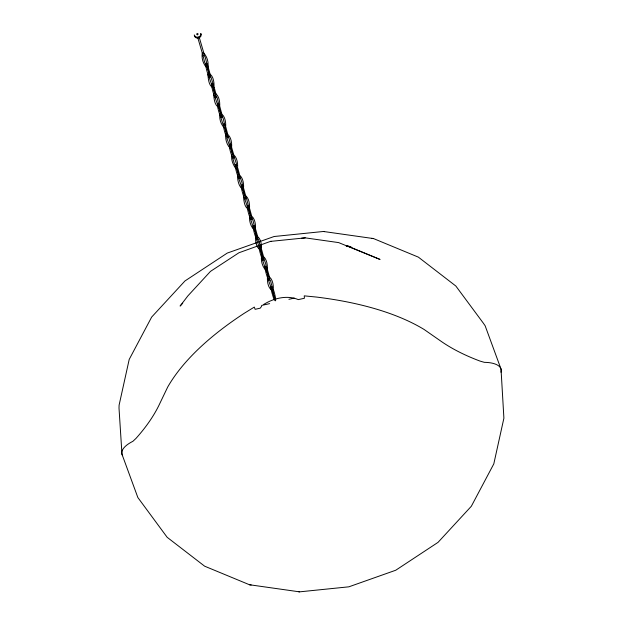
<?xml version="1.0" encoding="UTF-8"?>
<svg xmlns="http://www.w3.org/2000/svg" width="623" height="623" viewBox="0 0 623 623"><rect width="100%" height="100%" fill="white"/><g stroke="black" fill="none" stroke-linecap="round" stroke-linejoin="round"><path stroke-width="0.93" d="M237.573 175.343C237.394 180.016 238.601 185.631 242.067 188.909M260.757 247.199L260.469 247.892M272.594 287.694L272.306 288.387M208.822 76.286L209.11 75.593L209.803 75.609L210.839 76.917L212.91 83.35L212.996 85.546M214.546 95.864L214.631 95.428M220.511 116.26L220.799 115.567L221.843 115.847L223.205 118.565L224.911 125.589L224.973 124.826L224.358 125.597L223.268 124.764M232.434 157.051L232.729 156.357L233.423 156.373L234.45 157.674L236.522 164.114L236.608 166.31M244.364 197.841L244.457 197.405M250.329 218.237L250.423 217.801M256.294 238.632L256.388 238.204M262.166 258.732L262.26 258.296M268.131 279.127L268.225 278.691M212.91 85.102C212.233 87.711 217.014 97.243 215.208 96.207M218.634 104.68C217.933 107.678 222.676 115.574 220.885 116.01M230.565 145.471L231.32 149.863L233.641 156.817M236.522 165.866C235.829 168.864 240.571 176.761 238.773 177.197M248.452 206.657C247.759 209.663 252.502 217.552 250.703 217.988M260.383 247.448C259.83 249.426 264.806 262.719 262.618 257.587M272.22 287.943C271.675 289.921 276.651 303.214 274.463 298.082M219.903 113.643C219.07 118.393 220.744 124.312 224.179 127.723M225.869 134.038C225.035 138.789 226.71 144.715 230.144 148.118M249.73 215.62C248.896 220.378 250.571 226.297 253.997 229.7M255.695 236.016C255.08 240.595 256.232 248.561 261.006 250.119L261.356 249.815C261.971 245.236 260.811 237.285 256.045 235.712M261.567 256.115C260.733 260.866 262.408 266.784 265.834 270.187M267.532 276.511C266.917 281.082 268.069 289.049 272.843 290.606L273.201 290.302C273.816 285.723 272.656 277.772 267.882 276.207M204.219 54.808L203.456 55.307L202.779 54.785M261.637 306.267L260.212 308.183L255.126 309.32L254.309 307.084L244.232 313.299A352.719 147.028 -11.9 0 0 167.712 387.023L159.729 403.665A358.91 149.613 -11.9 0 1 135.946 438.452L132.909 441.31A28.323 11.806 -11.9 0 0 122.645 455.678M218.72 105.123L219.008 104.43L218.946 105.194L217.24 98.169L216.22 95.887L215.153 95.085M248.538 207.101L248.826 206.408L248.764 207.179L246.716 199.228L245.703 197.429L244.66 197.148M182.703 303.237L180.109 306.057L187.834 295.941L210.465 271.394L238.913 252.774L270.444 241.405L305.254 237.861L338.624 242.596L380.046 259.448L346.723 245.649L351.022 246.848L346.24 246.171M202.607 52.971L202.257 53.274C201.424 58.032 203.09 63.951 206.525 67.354M263.786 304.39C273.731 298.191 287.172 294.85 298.308 299.616L304.406 298.253L304.25 295.855L316.492 297.062A352.719 147.028 -11.9 0 1 424.037 329.427L440.165 340.649A358.91 149.613 -11.9 0 0 480.107 361.114L484.336 362.337A28.323 11.806 -11.9 0 1 500.947 372.227M206.711 65.236L207.319 64.457L207.257 65.228L205.208 57.277L204.196 55.478L203.145 55.198L202.857 55.891L202.919 55.128L204.601 62.105L205.964 64.854M230.323 145.992L230.938 145.221L230.876 145.984L229.171 138.96L228.15 136.678L227.084 135.876M250.617 217.544L251.669 217.824L253.024 220.542L254.729 227.574L254.791 226.803L254.503 227.496L253.802 227.481M262.462 258.039L263.848 258.755L265.616 263.412L266.574 268.061L266.628 267.29L266.34 267.983L265.281 267.688M261.528 305.457L269.642 303.635M288.916 299.305L294.258 298.106M207.077 67.471L207.926 67.074C208.752 62.316 207.077 56.405 203.651 52.994M224.732 127.84L225.573 127.435C226.188 122.856 225.028 114.905 220.262 113.339M230.697 148.235L231.538 147.83C232.153 143.251 230.993 135.3 226.227 133.735M242.627 189.026L243.468 188.629C244.084 184.042 242.923 176.099 238.15 174.526M254.55 229.817L255.399 229.42C256.006 224.841 254.846 216.89 250.08 215.317M266.395 270.304L267.236 269.907C267.851 265.328 266.691 257.377 261.925 255.812M249.449 584.74L299.562 591.85L348.872 586.819L395.753 570.232L438.039 542.36L471.338 506.25L493.798 463.894L503.898 418.181L501.024 369.073L485.146 325.79L483.417 323.275L455.841 286.027L418.368 257.135L373.551 238.586L323.438 231.476L274.128 236.506L227.247 253.086L184.961 280.957L151.662 317.068L129.202 359.424L119.102 405.145L119.009 408.065L121.976 454.253L137.854 497.536L167.159 537.299L204.632 566.182L249.449 584.74L251.17 584.989M301.532 238.227L305.254 237.861M270.444 241.405L271.246 241.335M206.112 64.691L206.945 64.706L208.9 73.444M226.85 136.406L227.675 136.421L225.355 129.467L224.599 125.075L223.867 125.067M241.662 186.246L242.487 186.261L243.25 190.654L245.571 197.608L244.738 197.592M253.584 227.037L254.418 227.052L255.173 231.445L257.501 238.399M265.429 267.532L266.255 267.547L267.018 271.94L269.338 278.886M210.029 76.053L207.062 66.934M371.83 238.336L373.551 238.586M323.438 231.476L324.443 231.624M298.557 591.702L299.562 591.85M236.101 168.514L237.503 168.226C238.118 163.647 236.958 155.703 232.192 154.13L231.834 154.434C230.884 159.106 232.823 164.41 235.564 168.187M239.014 176.667L240.416 178.069L241.849 182.126L242.806 186.775L242.861 186.012L242.573 186.705L241.872 186.69M256.902 237.861L258.646 240.019L260.694 247.97M268.747 278.349L270.483 280.506L272.539 288.457M235.907 166.294L234.505 164.153L232.62 157.658M211.929 85.25L209.001 76.894M217.653 104.82L214.725 96.464M229.583 145.611L226.858 138.205M241.506 186.402L238.578 178.053M247.471 206.797L244.543 198.449M259.402 247.596L256.474 239.24M271.239 288.083L268.311 279.727M253.086 226.741L250.508 218.844M264.931 267.236L262.353 259.332M230.681 144.372C226.468 141.382 233.5 163.989 234.069 156.731M222.933 124.148L220.69 116.859M224.007 125.301L224.202 125.76M207.366 64.356C202.646 58.056 209.678 83.825 210.449 75.967M213.331 84.751C208.604 78.459 215.644 104.22 216.415 96.363M219.055 104.321C214.328 98.029 221.367 123.79 222.138 115.94M225.012 124.717C220.293 118.425 227.333 144.193 228.104 136.336M236.942 165.508C231.842 159.099 240.221 186.916 239.902 176.247M242.908 185.903C238.188 179.611 245.221 205.38 245.999 197.522M248.873 206.299C244.154 200.006 251.186 225.775 251.965 217.918M254.838 226.694C249.737 220.285 258.117 248.102 257.797 237.433M260.803 247.097C255.703 240.68 264.082 268.505 263.763 257.829M266.675 267.189C261.574 260.78 269.954 288.597 269.634 277.928M272.64 287.585C268.373 282.577 273.349 297.342 273.692 298.573C277.866 306.469 274.315 291.33 273.427 289.968M230.977 145.112L233.742 154.831M207.724 65.392L210.325 75.087M243.266 186.947L245.867 196.642M255.196 227.738L257.603 236.413M267.041 268.225L269.44 276.9M214.117 87.134L216.095 94.462M219.841 106.704L221.811 114.032M225.806 127.1L227.777 134.428M237.729 167.891L239.707 175.227M249.659 208.682L251.637 216.017M213.027 87.329L214.647 92.936M261.59 249.48L263.568 256.808M218.751 106.899L220.589 113.409M224.716 127.294L226.554 133.805M230.907 148.453L232.519 154.2M236.872 168.856L238.484 174.604M242.604 188.489L244.45 194.999M248.569 208.884L250.415 215.394M254.534 229.28L256.372 235.79M260.726 250.438L262.338 256.185M266.371 269.767L268.217 276.277M272.57 290.925L274.346 297.428M199.095 36.835L203.97 53.523M197.904 38.096L202.514 53.858M207.903 74.908C208.37 79.129 208.822 86.527 213.533 87.773L213.884 87.469C214.499 82.89 213.339 74.939 208.573 73.366L207.903 74.908M213.627 94.478C214.086 98.707 214.546 106.097 219.257 107.343L219.608 107.039C220.223 102.46 219.062 94.509 214.296 92.944L213.627 94.478M243.453 196.463C243.912 200.684 244.372 208.074 249.075 209.328L249.434 209.024C250.041 204.445 248.881 196.494 244.115 194.921L243.453 196.463M196.845 34.031C197.608 36.687 199.15 32.194 196.845 34.031M200.871 34.281C200.676 37.723 195.038 38.431 194.275 34.958C194.415 40.215 203.082 38.229 200.816 33.486L200.871 34.281"/></g></svg>
